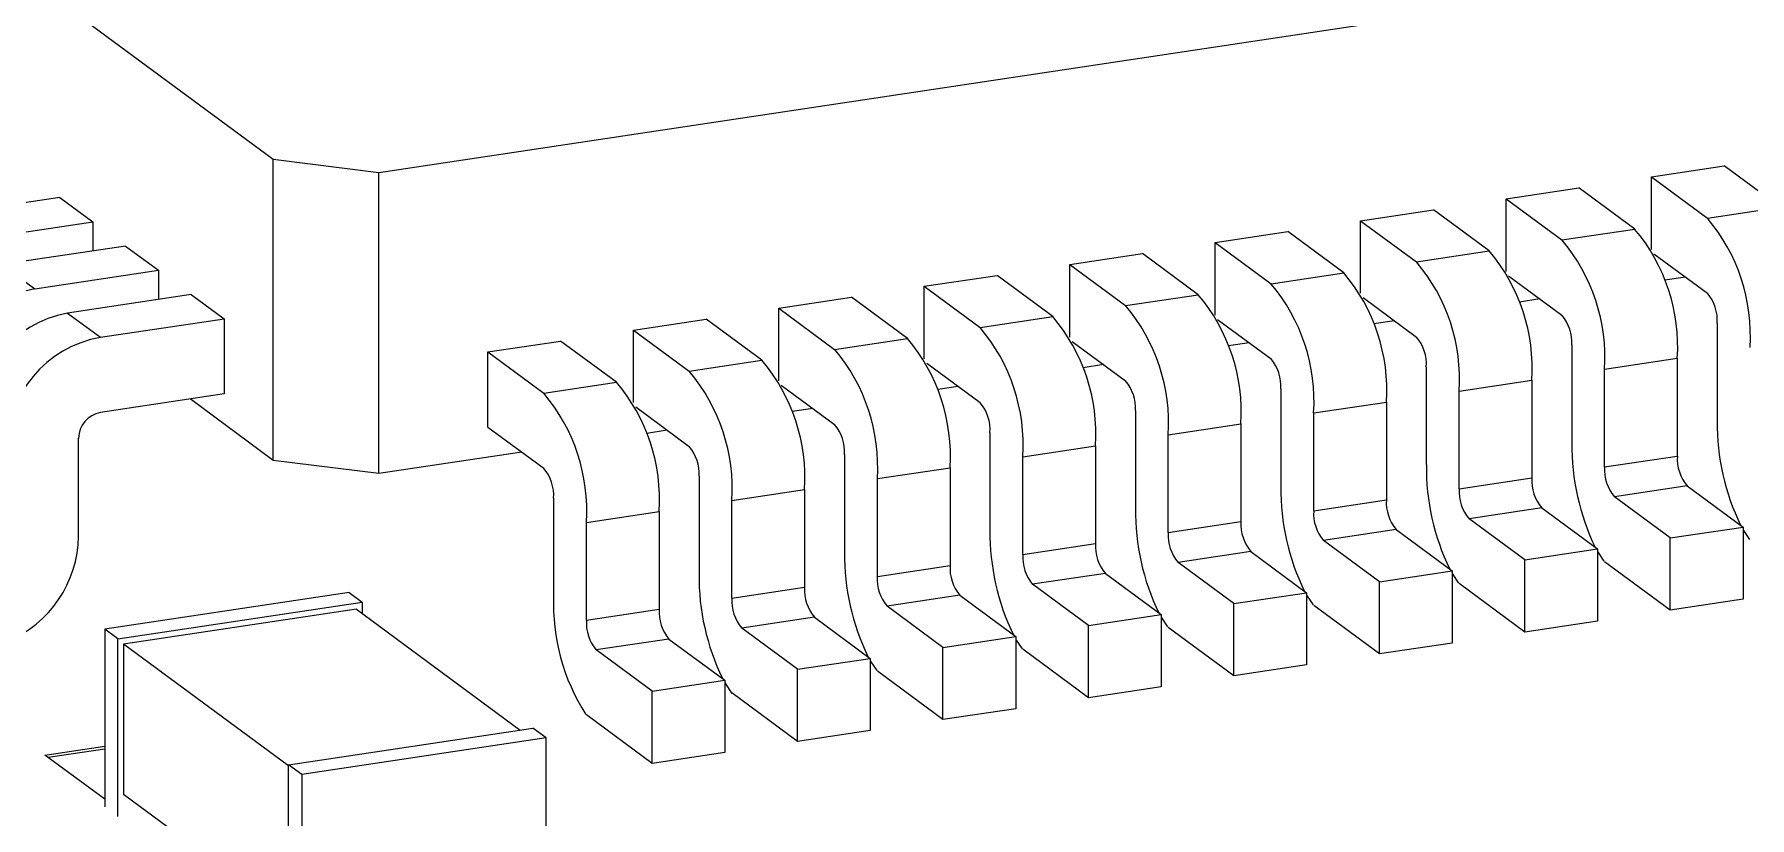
# Model space of a CAD drawing. Header units: millimetres. Extents: x 30 to 313, y 16 to 167.
# Drawn here: x 166.464 to 169.151, y 123.274 to 124.502 of the extents above; entities that cross this region are included whole.
import ezdxf

# ---------------------------------------------------------------- set-up
doc = ezdxf.new("R2010")
doc.units = ezdxf.units.MM

msp = doc.modelspace()

# ---------------------------------------------------------------- linework, layer by layer
at = {"color": 7, "linetype": 'Continuous', "lineweight": 15}
for p, q in [((166.8384, 124.3056), (165.5013, 125.293)), ((169.966, 124.7305), (167.0038, 124.2848)), ((166.8384, 123.8342), (166.8384, 124.3056)), ((167.0038, 124.2848), (166.8384, 124.3056)), ((167.0038, 123.8134), (167.0038, 124.2848)), ((168.9976, 124.2784), (169.1115, 124.2955)), ((169.1989, 124.231), (169.1115, 124.2955)), ((168.7697, 124.2441), (168.8836, 124.2613)), ((168.9711, 124.1967), (168.8836, 124.2613)), ((168.9976, 124.1646), (168.9976, 124.2784)), ((168.9976, 124.2784), (169.085, 124.2138)), ((166.5041, 124.2461), (166.3105, 124.2169)), ((166.5041, 124.2461), (166.5556, 124.2081)), ((168.7697, 124.1303), (168.7697, 124.2441)), ((168.7697, 124.2441), (168.8571, 124.1796)), ((169.085, 124.2138), (169.1989, 124.231)), ((166.3619, 124.179), (166.5556, 124.2081)), ((166.5556, 124.2081), (166.5556, 124.1624)), ((168.5418, 124.2098), (168.6558, 124.227)), ((168.5418, 124.096), (168.5418, 124.2098)), ((168.5418, 124.2098), (168.6293, 124.1453)), ((168.7432, 124.1624), (168.6558, 124.227)), ((168.314, 124.1755), (168.4279, 124.1927)), ((168.5153, 124.1281), (168.4279, 124.1927)), ((168.8571, 124.1796), (168.9711, 124.1967)), ((166.607, 124.1701), (166.4133, 124.141)), ((166.607, 124.1701), (166.6584, 124.1321)), ((168.0861, 124.1413), (168.2, 124.1584)), ((168.2875, 124.0938), (168.2, 124.1584)), ((168.314, 124.0617), (168.314, 124.1755)), ((168.314, 124.1755), (168.4014, 124.111)), ((168.6293, 124.1453), (168.7432, 124.1624)), ((169.0013, 124.1578), (169.085, 124.096)), ((166.4133, 124.141), (166.4647, 124.103)), ((166.4647, 124.103), (166.6584, 124.1321)), ((166.6584, 124.1321), (166.6584, 124.0864)), ((167.8583, 124.107), (167.9722, 124.1241)), ((168.0596, 124.0595), (167.9722, 124.1241)), ((168.0861, 124.0274), (168.0861, 124.1413)), ((168.0861, 124.1413), (168.1735, 124.0767)), ((168.4014, 124.111), (168.5153, 124.1281)), ((168.7734, 124.1235), (168.8571, 124.0617)), ((167.8583, 123.9931), (167.8583, 124.107)), ((167.8583, 124.107), (167.9457, 124.0424)), ((169.0506, 124.1214), (169.0185, 124.1166)), ((166.7099, 124.0942), (166.5162, 124.065)), ((166.7099, 124.0942), (166.7613, 124.0562)), ((167.6304, 124.0727), (167.7443, 124.0898)), ((167.6304, 123.9589), (167.6304, 124.0727)), ((167.6304, 124.0727), (167.7178, 124.0081)), ((167.8318, 124.0253), (167.7443, 124.0898)), ((168.1735, 124.0767), (168.2875, 124.0938)), ((168.5456, 124.0892), (168.6293, 124.0274)), ((168.8227, 124.0871), (168.7906, 124.0823)), ((166.5162, 124.065), (166.5676, 124.027)), ((166.5676, 124.027), (166.7613, 124.0562)), ((166.7613, 124.0562), (166.7613, 123.9383)), ((167.4025, 124.0384), (167.5165, 124.0555)), ((167.6039, 123.991), (167.5165, 124.0555)), ((167.9457, 124.0424), (168.0596, 124.0595)), ((168.3177, 124.0549), (168.4014, 123.9931)), ((168.5949, 124.0528), (168.5627, 124.048)), ((169.1004, 124.0492), (169.1004, 123.896)), ((167.1747, 124.0041), (167.2886, 124.0212)), ((167.376, 123.9567), (167.2886, 124.0212)), ((167.4025, 123.9246), (167.4025, 124.0384)), ((167.4025, 124.0384), (167.49, 123.9738)), ((167.7178, 124.0081), (167.8318, 124.0253)), ((168.0899, 124.0206), (168.1735, 123.9588)), ((168.367, 124.0185), (168.3349, 124.0137)), ((168.8726, 124.015), (168.8726, 123.8617)), ((167.1747, 123.8863), (167.1747, 124.0041)), ((167.1747, 124.0041), (167.2621, 123.9395)), ((167.49, 123.9738), (167.6039, 123.991)), ((168.924, 123.977), (169.0379, 123.9941)), ((169.0379, 123.9941), (169.0379, 123.8409)), ((167.862, 123.9863), (167.9457, 123.9246)), ((168.1392, 123.9842), (168.107, 123.9794)), ((168.6447, 123.9807), (168.6447, 123.8275)), ((168.924, 123.8238), (168.924, 123.977)), ((166.7613, 123.9383), (166.5676, 123.9092)), ((167.2621, 123.9395), (167.376, 123.9567)), ((167.6342, 123.9521), (167.7178, 123.8903)), ((167.9113, 123.95), (167.8792, 123.9451)), ((168.4168, 123.9464), (168.4168, 123.7932)), ((168.6961, 123.9427), (168.8101, 123.9598)), ((168.6961, 123.7895), (168.6961, 123.9427)), ((168.8101, 123.9598), (168.8101, 123.8066)), ((166.8384, 123.8342), (166.7082, 123.9304)), ((167.4063, 123.9178), (167.49, 123.856)), ((167.6834, 123.9157), (167.6513, 123.9108)), ((168.189, 123.9121), (168.189, 123.7589)), ((168.4683, 123.9084), (168.5822, 123.9255)), ((168.4683, 123.7552), (168.4683, 123.9084)), ((168.5822, 123.9255), (168.5822, 123.7723)), ((167.1747, 123.8863), (167.2621, 123.8217)), ((167.4556, 123.8814), (167.4234, 123.8765)), ((168.2404, 123.8741), (168.3543, 123.8913)), ((168.3543, 123.8913), (168.3543, 123.7381)), ((166.5334, 123.7155), (166.5334, 123.8687)), ((167.9611, 123.8778), (167.9611, 123.7246)), ((168.0125, 123.8398), (168.1265, 123.857)), ((168.1265, 123.857), (168.1265, 123.7038)), ((168.2404, 123.7209), (168.2404, 123.8741)), ((167.0038, 123.8134), (166.8384, 123.8342)), ((167.2277, 123.8471), (167.0038, 123.8134)), ((167.7333, 123.8435), (167.7333, 123.6903)), ((168.0125, 123.6866), (168.0125, 123.8398)), ((168.924, 123.8238), (169.0379, 123.8409)), ((167.5054, 123.8092), (167.5054, 123.656)), ((167.7847, 123.8055), (167.8986, 123.8227)), ((167.7847, 123.6523), (167.7847, 123.8055)), ((167.8986, 123.8227), (167.8986, 123.6695)), ((168.6961, 123.7895), (168.8101, 123.8066)), ((167.2775, 123.7749), (167.2775, 123.6217)), ((167.5568, 123.7713), (167.6708, 123.7884)), ((167.6708, 123.7884), (167.6708, 123.6352)), ((169.0533, 123.7942), (168.9394, 123.777)), ((169.0268, 123.7125), (168.9394, 123.777)), ((169.0533, 123.7942), (169.1408, 123.7296)), ((167.329, 123.737), (167.4429, 123.7541)), ((167.4429, 123.7541), (167.4429, 123.6009)), ((167.5568, 123.618), (167.5568, 123.7713)), ((168.4683, 123.7552), (168.5822, 123.7723)), ((168.8255, 123.7599), (168.7116, 123.7427)), ((168.8255, 123.7599), (168.9129, 123.6953)), ((167.329, 123.5838), (167.329, 123.737)), ((168.2404, 123.7209), (168.3543, 123.7381)), ((168.5976, 123.7256), (168.4837, 123.7084)), ((168.5976, 123.7256), (168.6851, 123.661)), ((168.799, 123.6782), (168.7116, 123.7427)), ((169.0268, 123.7125), (169.1408, 123.7296)), ((169.1408, 123.7296), (169.1408, 123.6165)), ((168.0125, 123.6866), (168.1265, 123.7038)), ((168.5711, 123.6439), (168.4837, 123.7084)), ((168.799, 123.6782), (168.9129, 123.6953)), ((168.9129, 123.6953), (168.9129, 123.5822)), ((169.0268, 123.5993), (169.0268, 123.7125)), ((167.7847, 123.6523), (167.8986, 123.6695)), ((168.3698, 123.6913), (168.2558, 123.6742)), ((168.3433, 123.6096), (168.2558, 123.6742)), ((168.3698, 123.6913), (168.4572, 123.6267)), ((168.799, 123.565), (168.799, 123.6782)), ((169.0268, 123.5993), (168.924, 123.6753)), ((168.1419, 123.657), (168.028, 123.6399)), ((168.1154, 123.5753), (168.028, 123.6399)), ((168.1419, 123.657), (168.2293, 123.5925)), ((168.5711, 123.6439), (168.6851, 123.661)), ((168.5711, 123.5308), (168.5711, 123.6439)), ((168.6851, 123.661), (168.6851, 123.5479)), ((168.799, 123.565), (168.6961, 123.641)), ((166.9571, 123.6271), (166.5743, 123.5695)), ((166.5949, 123.5543), (166.9777, 123.6119)), ((166.9571, 123.6271), (166.9777, 123.6119)), ((166.9777, 123.6119), (166.9777, 123.5944)), ((167.5568, 123.618), (167.6708, 123.6352)), ((167.914, 123.6227), (167.8001, 123.6056)), ((167.914, 123.6227), (168.0015, 123.5582)), ((168.3433, 123.6096), (168.4572, 123.6267)), ((168.4572, 123.6267), (168.4572, 123.5136)), ((169.1408, 123.6165), (169.0268, 123.5993)), ((166.9686, 123.6011), (166.604, 123.5462)), ((166.9686, 123.6011), (167.2254, 123.4115)), ((167.329, 123.5838), (167.4429, 123.6009)), ((167.6862, 123.5884), (167.5723, 123.5713)), ((167.6862, 123.5884), (167.7736, 123.5239)), ((167.8875, 123.541), (167.8001, 123.6056)), ((168.1154, 123.5753), (168.2293, 123.5925)), ((168.2293, 123.5925), (168.2293, 123.4793)), ((168.3433, 123.4965), (168.3433, 123.6096)), ((168.5711, 123.5308), (168.4683, 123.6067)), ((166.5949, 123.5543), (166.5743, 123.5695)), ((166.5743, 123.5695), (166.5743, 123.2914)), ((167.6597, 123.5067), (167.5723, 123.5713)), ((167.8875, 123.541), (168.0015, 123.5582)), ((168.0015, 123.5582), (168.0015, 123.445)), ((168.1154, 123.4622), (168.1154, 123.5753)), ((168.3433, 123.4965), (168.2404, 123.5724)), ((168.9129, 123.5822), (168.799, 123.565)), ((166.5949, 123.2762), (166.5949, 123.5543)), ((166.8623, 123.3555), (166.604, 123.5462)), ((166.604, 123.5462), (166.604, 123.3105)), ((167.4583, 123.5542), (167.3444, 123.537)), ((167.4318, 123.4725), (167.3444, 123.537)), ((167.4583, 123.5542), (167.5458, 123.4896)), ((167.8875, 123.4279), (167.8875, 123.541)), ((168.1154, 123.4622), (168.0125, 123.5381)), ((168.6851, 123.5479), (168.5711, 123.5308)), ((167.6597, 123.5067), (167.7736, 123.5239)), ((167.6597, 123.3936), (167.6597, 123.5067)), ((167.7736, 123.5239), (167.7736, 123.4107)), ((168.4572, 123.5136), (168.3433, 123.4965)), ((167.4318, 123.4725), (167.5458, 123.4896)), ((167.5458, 123.4896), (167.5458, 123.3765)), ((167.8875, 123.4279), (167.7847, 123.5038)), ((168.2293, 123.4793), (168.1154, 123.4622)), ((167.4318, 123.3593), (167.4318, 123.4725)), ((167.6597, 123.3936), (167.5568, 123.4696)), ((167.4318, 123.3593), (167.329, 123.4353)), ((168.0015, 123.445), (167.8875, 123.4279)), ((166.8623, 123.3568), (167.2451, 123.4144)), ((167.2657, 123.3992), (166.8829, 123.3416)), ((167.2657, 123.3992), (167.2451, 123.4144)), ((167.2657, 123.1211), (167.2657, 123.3992)), ((167.7736, 123.4107), (167.6597, 123.3936)), ((166.4805, 123.3724), (166.5743, 123.3865)), ((166.5743, 123.3032), (166.4805, 123.3724)), ((166.5743, 123.3818), (166.4858, 123.3685)), ((167.5458, 123.3765), (167.4318, 123.3593)), ((166.8623, 123.0787), (166.8623, 123.3568)), ((166.8829, 123.3416), (166.8623, 123.3568)), ((166.8829, 123.3416), (166.8829, 123.0635)), ((166.8623, 123.1198), (166.604, 123.3105))]:
    msp.add_line(p, q, dxfattribs=at)
at = {"color": 7, "linetype": 'Continuous', "lineweight": 15, "flags": 128}
for points in [[(169.1408, 123.7256), (169.1417, 123.724), (169.1508, 123.7103)], [(168.9129, 123.6913), (168.9138, 123.6897), (168.923, 123.676)], [(168.6851, 123.657), (168.686, 123.6554), (168.6951, 123.6417)], [(168.4572, 123.6227), (168.4581, 123.6212), (168.4672, 123.6075)], [(168.2293, 123.5884), (168.2303, 123.5869), (168.2394, 123.5732)], [(168.0015, 123.5541), (168.0024, 123.5526), (168.0115, 123.5389)], [(167.7736, 123.5199), (167.7745, 123.5183), (167.7837, 123.5046)], [(167.5458, 123.4856), (167.5467, 123.484), (167.5568, 123.469)]]:
    msp.add_lwpolyline(points, dxfattribs=at)
at = {"color": 7, "linetype": 'Continuous', "lineweight": 15}
for centre, radius, start, end in [((168.8678, 124.0298), 0.2846, 356.258, 40.2722), ((168.6399, 123.9956), 0.2846, 356.258, 40.2722), ((168.7539, 124.0127), 0.2846, 356.258, 40.2722), ((168.526, 123.9784), 0.2846, 356.258, 40.2722), ((168.2982, 123.9441), 0.2846, 356.258, 40.2722), ((168.4121, 123.9613), 0.2846, 356.258, 40.2722), ((166.4972, 123.9254), 0.1805, 100.3468, 179.3273), ((168.1842, 123.927), 0.2846, 356.258, 40.2722), ((169.0349, 124.0535), 0.0657, 356.258, 40.2722), ((167.9564, 123.8927), 0.2846, 356.258, 40.2722), ((168.0703, 123.9098), 0.2846, 356.258, 40.2722), ((166.5486, 123.8874), 0.1805, 100.3468, 179.3273), ((167.7285, 123.8584), 0.2846, 356.258, 40.2722), ((167.8424, 123.8755), 0.2846, 356.258, 40.2722), ((168.807, 124.0192), 0.0657, 356.258, 40.2722), ((166.6, 123.8494), 0.1805, 100.3468, 179.3273), ((167.6146, 123.8413), 0.2846, 356.258, 40.2722), ((168.5791, 123.985), 0.0657, 356.258, 40.2722), ((167.3867, 123.807), 0.2846, 356.258, 40.2722), ((167.5007, 123.8241), 0.2846, 356.258, 40.2722), ((168.3513, 123.9507), 0.0657, 356.258, 40.2722), ((167.2728, 123.7898), 0.2846, 356.258, 40.2722), ((167.0449, 123.7555), 0.2846, 356.258, 40.2722), ((167.1589, 123.7727), 0.2846, 356.258, 40.2722), ((168.1234, 123.9164), 0.0657, 356.258, 40.2722), ((166.5751, 123.8682), 0.0417, 100.3468, 179.3273), ((167.8956, 123.8821), 0.0657, 356.258, 40.2722), ((167.6677, 123.8478), 0.0657, 356.258, 40.2722), ((169.4661, 123.8919), 0.3657, 179.354, 205.8628), ((167.4399, 123.8135), 0.0657, 356.258, 40.2722), ((169.2383, 123.8576), 0.3657, 179.354, 205.8628), ((169.0104, 123.8233), 0.3657, 179.354, 205.8628), ((169.1035, 123.8366), 0.0657, 176.258, 220.2722), ((167.212, 123.7792), 0.0657, 356.258, 40.2722), ((168.8756, 123.8023), 0.0657, 176.258, 220.2722), ((168.9895, 123.8195), 0.0657, 176.258, 220.2722), ((168.7825, 123.789), 0.3657, 179.354, 205.8628), ((168.7617, 123.7852), 0.0657, 176.258, 220.2722), ((168.5547, 123.7548), 0.3657, 179.354, 205.8628), ((168.5338, 123.7509), 0.0657, 176.258, 220.2722), ((168.6477, 123.7681), 0.0657, 176.258, 220.2722), ((168.3268, 123.7205), 0.3657, 179.354, 205.8628), ((168.306, 123.7166), 0.0657, 176.258, 220.2722), ((168.4199, 123.7338), 0.0657, 176.258, 220.2722), ((166.3509, 123.7184), 0.1825, 292.836, 359.088), ((168.192, 123.6995), 0.0657, 176.258, 220.2722), ((168.099, 123.6862), 0.3657, 179.354, 205.8628), ((167.9642, 123.6652), 0.0657, 176.258, 220.2722), ((168.0781, 123.6823), 0.0657, 176.258, 220.2722), ((167.8711, 123.6519), 0.3657, 179.354, 205.8628), ((167.8502, 123.648), 0.0657, 176.258, 220.2722), ((167.5994, 123.6094), 0.3221, 177.8025, 212.5659), ((167.6224, 123.6138), 0.0657, 176.258, 220.2722), ((167.7363, 123.6309), 0.0657, 176.258, 220.2722), ((167.5084, 123.5966), 0.0657, 176.258, 220.2722), ((167.3945, 123.5795), 0.0657, 176.258, 220.2722)]:
    msp.add_arc(centre, radius, start, end, dxfattribs=at)

doc.saveas('drawing.dxf')
